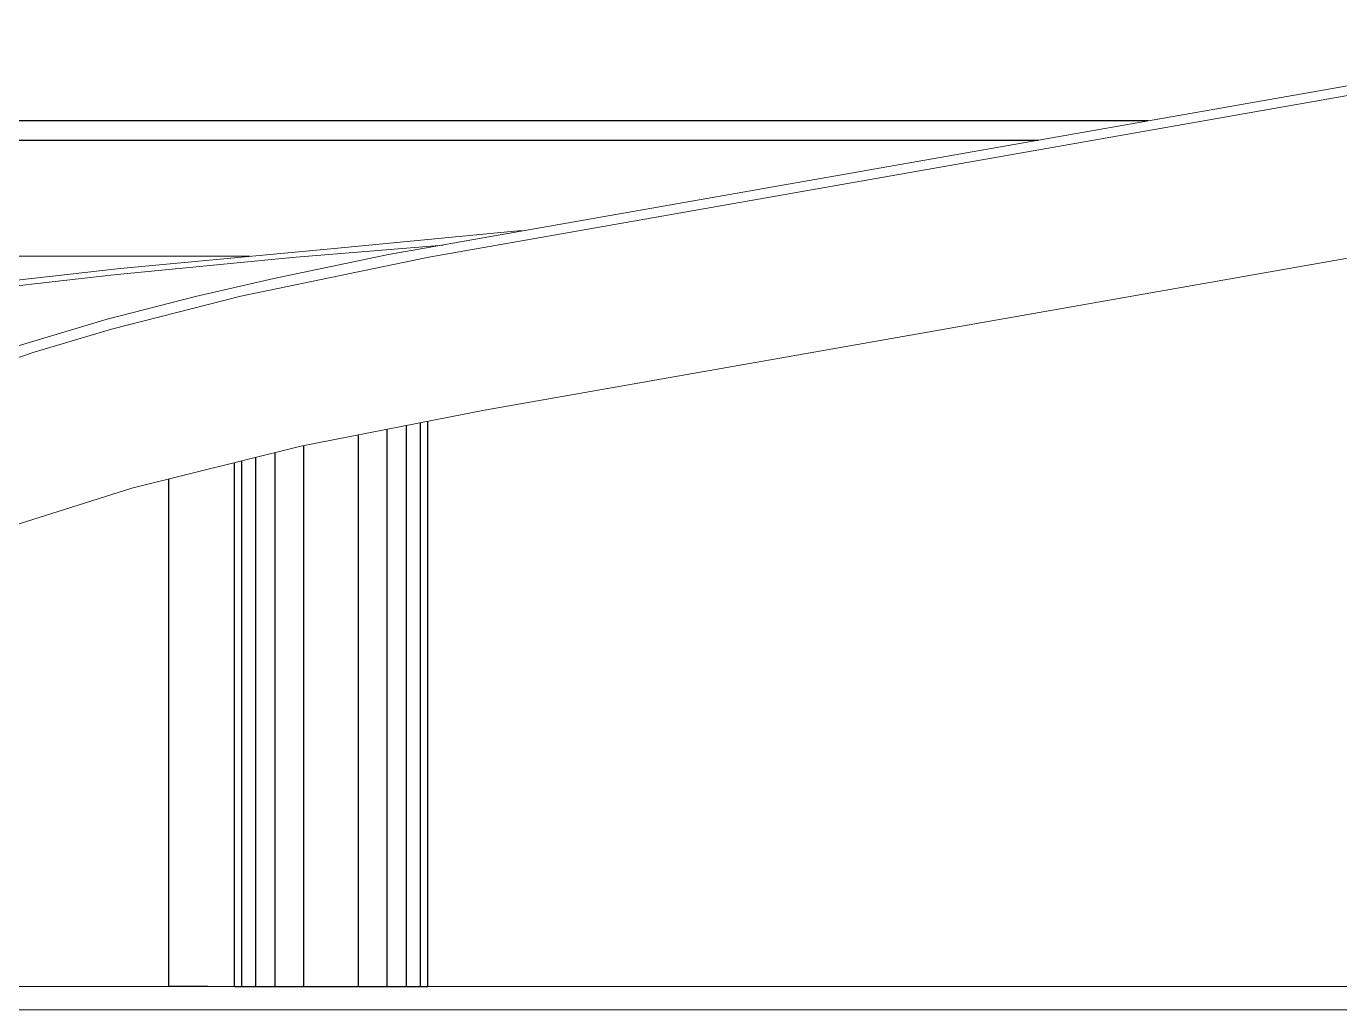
# Model space of a CAD drawing. Header units: inches. Extents: x 249 to 1192, y -18 to 440.
# Drawn here: x 605.32 to 612.11, y 258.55 to 263.64 of the extents above; entities that cross this region are included whole.
import ezdxf

# ---------------------------------------------------------------- set-up
doc = ezdxf.new("R2010")
doc.units = ezdxf.units.IN
doc.header["$MEASUREMENT"] = 0
doc.layers.add('DINDING', color=6, linetype='Continuous', lineweight=0)
doc.layers.add('LANTAI', color=135, linetype='Continuous', lineweight=9)
doc.layers.add('KOLOM', color=5, linetype='Continuous')

# ---------------------------------------------------------------- blocks, each defined once
blk = doc.blocks.new('tampak depan')
at = {"layer": 'DINDING'}
blk.add_lwpolyline([(692.1685, 337.2769), (686.4844, 337.2769)], dxfattribs=at)
at = {"layer": 'KOLOM'}
for p, q in [((692.9777, 333.5019), (692.9777, 336.4028)), ((693.0494, 333.5019), (693.0494, 336.4169)), ((693.0877, 333.5019), (693.0877, 336.4245)), ((692.7289, 333.5019), (692.7289, 336.3536)), ((692.8772, 333.5019), (692.8772, 336.3829)), ((692.2981, 333.5019), (692.2981, 336.2618)), ((692.4464, 333.5019), (692.4464, 336.2978)), ((692.0877, 333.5019), (692.0877, 336.2095)), ((692.1259, 333.5019), (692.1259, 336.219)), ((692.1977, 333.5019), (692.1977, 336.2368))]:
    blk.add_line(p, q, dxfattribs=at)
for points in [[(686.2051, 337.9769), (686.245, 337.8769), (696.2438, 337.8769)], [(696.8132, 337.9769), (686.2051, 337.9769)], [(691.9482, 333.5019), (691.7482, 333.5019), (691.7482, 336.1251)], [(692.0877, 333.5019), (693.0877, 333.5019)]]:
    blk.add_lwpolyline(points, dxfattribs=at)
at = {"layer": 'LANTAI'}
for points in [[(699.5987, 338.4661), (693.619, 337.4159), (692.8845, 337.2855), (692.2917, 337.1624), (691.8858, 337.0696), (691.4293, 336.9516), (690.8776, 336.7871), (690.435, 336.6257), (690.0743, 336.4698), (689.988, 336.4293), (689.7751, 336.3055), (689.621, 336.1858), (689.5278, 336.0716), (689.4965, 335.9641)], [(689.649, 335.9721), (689.677, 336.0683), (689.7674, 336.1789), (689.9166, 336.2949), (690.1228, 336.4148), (690.3831, 336.5369), (690.6942, 336.6597), (691.0519, 336.7814), (691.4515, 336.9006), (692.1209, 337.0702), (693.0926, 337.2723), (699.5987, 338.4169)], [(689.6465, 334.915), (689.7377, 335.228), (689.8293, 335.3403), (689.9808, 335.458), (690.19, 335.5797), (690.4747, 335.7117), (690.7988, 335.838), (691.5562, 336.0774), (692.4299, 336.2945), (693.3798, 336.4822), (699.5482, 337.5669)], [(686.0966, 335.9657), (686.1345, 336.0356), (686.1634, 336.0889), (686.348, 336.2166), (686.6479, 336.348), (687.0588, 336.4809), (687.5746, 336.6136), (687.8734, 336.6771), (688.1876, 336.7439), (688.9548, 336.8819), (689.2783, 336.9301), (689.7412, 337.0014), (690.4286, 337.0926), (691.4969, 337.2145), (692.5852, 337.3156), (693.5716, 337.4097)], [(686.2466, 335.9648), (686.3125, 336.0862), (686.4936, 336.2115), (686.7879, 336.3404), (687.1912, 336.4709), (687.6974, 336.6011), (688.299, 336.729), (688.9872, 336.8528), (689.7517, 336.9706), (690.5813, 337.0807), (691.4637, 337.1814), (692.3858, 337.2713), (693.1667, 337.3353)], [(686.0947, 333.5019), (692.2482, 333.5019)], [(692.2482, 333.5019), (698.7471, 333.5019)], [(737.8428, 333.3819), (680.2348, 333.3819)]]:
    blk.add_lwpolyline(points, dxfattribs=at)

msp = doc.modelspace()

# ---------------------------------------------------------------- block references
at = {"layer": 'KOLOM'}
msp.add_blockref('tampak depan', (-85.6899, -74.829), dxfattribs=at)

doc.saveas('drawing.dxf')
